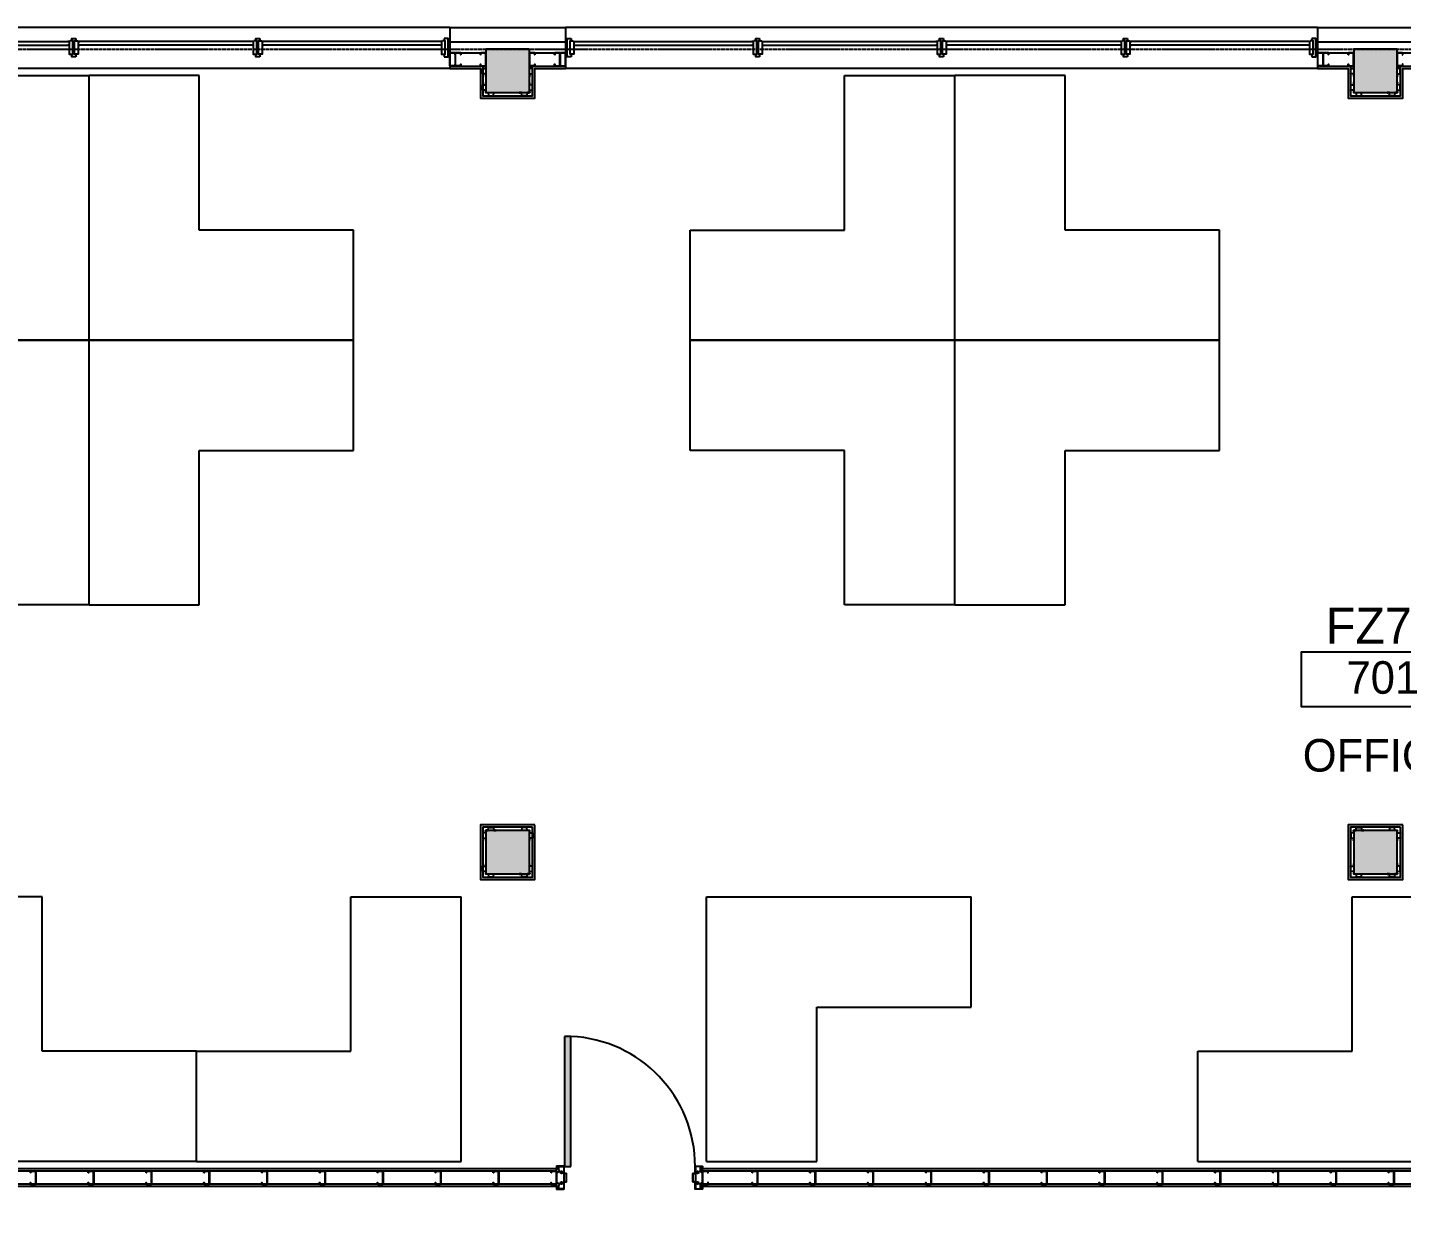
# Model space of a CAD drawing. Header units: millimetres. Extents: x 5414 to 278894, y 4264 to 146383.
# Drawn here: x 239594 to 249094, y 23810 to 32001 of the extents above; entities that cross this region are included whole.
import ezdxf
from ezdxf.enums import TextEntityAlignment as Align

# ---------------------------------------------------------------- set-up
doc = ezdxf.new("R2010")
doc.units = ezdxf.units.MM
doc.linetypes.add('Commercial Base Plan$0$ACAD_ISO02W100', pattern=[15, 12, -3])
for name, color, linetype in [('Commercial Base Plan$0$A-DR-INT', 6, 'Continuous'), ('Commercial Base Plan$0$A-GL-RMS-IDN', 6, 'Continuous'), ('Commercial Base Plan$0$A-PL-LAY-S', 6, 'Continuous'), ('Commercial Base Plan$0$I-FU-DSK', 6, 'Continuous'), ('E-FP-FZ', 1, 'Continuous')]:
    doc.layers.add(name, color=color, linetype=linetype)
doc.styles.add('ARCH', font='comic.ttf')
doc.styles.add('Commercial Base Plan$0$STYLUS BT', font='stylu.ttf')

# ---------------------------------------------------------------- blocks, each defined once
blk = doc.blocks.new('Commercial Base Plan$0$wbFurringChanel 70x22')
blk.add_lwpolyline([(4.9, 2.6), (0.5, 2.6, 0.414214), (0, 2.1), (0, 0.5, 0.414214), (0.5, 0), (15.5, 0, 0.394412), (16, 0.5), (17.5, 21.5, -0.394412), (18, 22), (18.3, 22, -0.198912), (18.6, 21.9), (19.1, 21.4, 0.198912), (19.4, 21.3), (50.6, 21.3), (50.6, 21.3, 0.198912), (50.9, 21.4), (51.4, 21.9, -0.198912), (51.7, 22), (52, 22, -0.394412), (52.5, 21.5), (54, 0.5, 0.394412), (54.5, 0), (69.5, 0, 0.414214), (70, 0.5), (70, 1.5, 0.414214), (69.5, 2), (65, 2)], format="xyb")
blk = doc.blocks.new('Commercial Base Plan$0$wbC_Stud 92x38')
blk.add_lwpolyline([(-13, 38), (-3, 38, -0.414214), (0, 35), (0, 3, -0.414214), (-3, 0), (-89, 0, -0.414214), (-92, 3), (-92, 35, -0.414214), (-89, 38), (-79, 38), (-79, 37), (-89, 37, 0.414214), (-91, 35), (-91, 3, 0.414214), (-89, 1), (-3, 1, 0.414214), (-1, 3), (-1, 35, 0.414214), (-3, 37), (-13, 37)], format="xyb", close=True)
blk = doc.blocks.new('Commercial Base Plan$0$wbDoorPlan 900x124(1010ro)')
for p, q in [((54.5, 976.1), (54.5, 77)), ((99.5, 976.1), (54.5, 976.1)), ((99.5, 77), (99.5, 976.1)), ((1, -34.6), (1, 34.5)), ((54.5, 77), (99.5, 77)), ((1009, -34.6), (1009, 34.5))]:
    blk.add_line(p, q)
for points in [[(9, 65), (2, 65, -0.414214), (1, 66), (1, 77, -0.414214), (2, 78), (50, 78, -0.414214), (51, 77), (51, 29, 0.414214), (52, 28), (66, 28, -0.414214), (67, 27), (67, -27, -0.414214), (66, -28), (52, -28, 0.414214), (51, -29), (51, -77, -0.414214), (50, -78), (2, -78, -0.414214), (1, -77), (1, -66, -0.414214), (2, -65), (9, -65), (9, -64), (2, -64, 0.414214), (0, -66), (0, -77, 0.414214), (2, -79), (50, -79, 0.414214), (52, -77), (52, -29), (66, -29, 0.414214), (68, -27), (68, 27, 0.414214), (66, 29), (52, 29), (52, 77, 0.414214), (50, 79), (2, 79, 0.414214), (0, 77), (0, 66, 0.414214), (2, 64), (9, 64)], [(1001, 65), (1008, 65, 0.414214), (1009, 66), (1009, 77, 0.414214), (1008, 78), (960, 78, 0.414214), (959, 77), (959, 29, -0.414214), (958, 28), (944, 28, 0.414214), (943, 27), (943, -27, 0.414214), (944, -28), (958, -28, -0.414214), (959, -29), (959, -77, 0.414214), (960, -78), (1008, -78, 0.414214), (1009, -77), (1009, -66, 0.414214), (1008, -65), (1001, -65), (1001, -64), (1008, -64, -0.414214), (1010, -66), (1010, -77, -0.414214), (1008, -79), (960, -79, -0.414214), (958, -77), (958, -29), (944, -29, -0.414214), (942, -27), (942, 27, -0.414214), (944, 29), (958, 29), (958, 77, -0.414214), (960, 79), (1008, 79, -0.414214), (1010, 77), (1010, 66, -0.414214), (1008, 64), (1001, 64)]]:
    blk.add_lwpolyline(points, format="xyb", close=True)
for points in [[(0, -34), (0, 34), (20, 45), (15, 51.5), (15, 77), (50, 77), (50, -77), (15, -77), (15, -51.5), (20, -45)], [(1010, -34), (1010, 34), (990, 45), (995, 51.5), (995, 77), (960, 77), (960, -77), (995, -77), (995, -51.5), (990, -45)]]:
    blk.add_lwpolyline(points, close=True)
for centre in [(35, 36), (975, 36), (35, -36), (975, -36)]:
    blk.add_circle(centre, 8)
blk.add_arc((58.9, 77.9), 899.1, 359.94192, 87.41192)
blk.add_solid([(54.5, 976.1), (99.5, 976.1), (54.5, 77), (99.5, 77)])
blk = doc.blocks.new('Commercial Base Plan$0$wbAluminJamb 127x44.5')
for p, q in [((-109.5, 39.25), (-127, 39.25)), ((-22.5, 56.5), (-17.5, 51.5)), ((0, 39.25), (-17.5, 39.25))]:
    blk.add_line(p, q)
at = {"color": 5}
for p, q in [((-47.5, 56.5), (-47.5, 66.5)), ((-22.5, 56.5), (-22.5, 66.5))]:
    blk.add_line(p, q, dxfattribs=at)
for points in [[(-127, 39.25), (-127, 12), (0, 12), (0, 39.25)], [(-22.5, 56.5), (-109.5, 56.5), (-109.5, 31.5), (-17.5, 31.5), (-17.5, 51.5)]]:
    blk.add_lwpolyline(points)
blk = doc.blocks.new('Commercial Base Plan$0$wbAluminMulion 127x44.5')
for p, q in [((-109.5, 13.625), (-127, 13.625)), ((-22.5, 30.875), (-17.5, 25.875)), ((0, 13.625), (-17.5, 13.625)), ((-22.5, -30.875), (-17.5, -25.875))]:
    blk.add_line(p, q)
at = {"color": 5}
for p, q in [((-47.5, 30.875), (-47.5, 40.875)), ((-22.5, 30.875), (-22.5, 40.875)), ((-47.5, -30.875), (-47.5, -40.875)), ((-22.5, -30.875), (-22.5, -40.875))]:
    blk.add_line(p, q, dxfattribs=at)
for points in [[(-127, 13.625), (-127, -13.625), (-109.5, -13.625)], [(-22.5, 30.875), (-109.5, 30.875), (-109.5, 5.875), (-17.5, 5.875), (-17.5, 25.875)], [(-17.5, -13.625), (0, -13.625), (0, 13.625)], [(-22.5, -30.875), (-109.5, -30.875), (-109.5, -5.875), (-17.5, -5.875), (-17.5, -25.875)]]:
    blk.add_lwpolyline(points)
blk = doc.blocks.new('Commercial Base Plan$0$wbW01Plan_5176x127(ro5200)')
for p, q in [((-5143.5, -22.5), (-3902.625, -22.5)), ((-5143.5, -47.5), (-3902.625, -47.5)), ((-3840.875, -22.5), (-2630.875, -22.5)), ((-3840.875, -47.5), (-2630.875, -47.5)), ((-1359.125, -22.5), (-2569.125, -22.5)), ((-1359.125, -47.5), (-2569.125, -47.5)), ((-56.5, -22.5), (-1297.375, -22.5)), ((-56.5, -47.5), (-1297.375, -47.5))]:
    blk.add_line(p, q)
at = {"rotation": 90}
for name, p in [('Commercial Base Plan$0$wbAluminMulion 127x44.5', (-3871.75, 0)), ('Commercial Base Plan$0$wbAluminMulion 127x44.5', (-2600, 0)), ('Commercial Base Plan$0$wbAluminMulion 127x44.5', (-1328.25, 0)), ('Commercial Base Plan$0$wbAluminJamb 127x44.5', (0, 0))]:
    blk.add_blockref(name, p, dxfattribs=at)
at = {"xscale": -1, "rotation": 270}
blk.add_blockref('Commercial Base Plan$0$wbAluminJamb 127x44.5', (-5200, 0), dxfattribs=at)
blk = doc.blocks.new('Commercial Base Plan$0$att.RoomName&Number')
blk.add_lwpolyline([(-7.5, 0), (7.5, 0), (7.5, 5), (-7.5, 5)], close=True)
at = {"style": 'Commercial Base Plan$0$STYLUS BT'}
for tag, p in [('ROOM_NAME', (0, 9.5)), ('ROOM', (0, 2.5))]:
    blk.add_attdef(tag, text='', height=3, dxfattribs=at).set_placement(p, align=Align.MIDDLE)
blk = doc.blocks.new('Commercial Base Plan$0$desk')
for p, q in [((0, 1829), (0, 0)), ((0, 1829), (762, 1829)), ((762, 1829), (762, 762)), ((762, 762), (1829, 762)), ((1829, 762), (1829, 0)), ((0, 0), (1829, 0))]:
    blk.add_line(p, q)

msp = doc.modelspace()

# ---------------------------------------------------------------- hatches: boundary and pattern name
at = {"layer": 'Commercial Base Plan$0$A-PL-LAY-S'}
for points in [[(243064, 31851.2), (242764, 31851.2), (242764, 31551.2), (243064, 31551.2)], [(249064, 31851.2), (248764, 31851.2), (248764, 31551.2), (249064, 31551.2)], [(243064, 26451.2), (242764, 26451.2), (242764, 26151.2), (243064, 26151.2)], [(249064, 26451.2), (248764, 26451.2), (248764, 26151.2), (249064, 26151.2)]]:
    msp.add_hatch(color=256, dxfattribs=at).paths.add_polyline_path(points)

# ---------------------------------------------------------------- linework, layer by layer
for p, q in [((242514, 32001.2), (237314, 32001.2)), ((242514, 32001.2), (242514, 31718.2)), ((243314, 32001.2), (243314, 31718.2)), ((248514, 32001.2), (243314, 32001.2)), ((248514, 32001.2), (248514, 31718.2)), ((242514, 31718.2), (237314, 31718.2)), ((248514, 31718.2), (243314, 31718.2)), ((243252, 24097.2), (235226, 24097.2)), ((243252, 23989.2), (243252, 24113.2)), ((244262, 23989.2), (244262, 24113.2)), ((243252, 24005.2), (235226, 24005.2)), ((243252, 23989.2), (235226, 23989.2))]:
    msp.add_line(p, q, dxfattribs=at)
at = {"layer": 'Commercial Base Plan$0$A-PL-LAY-S', "linetype": 'Continuous'}
for points in [[(242514, 32001.2), (243314, 32001.2)], [(248514, 32001.2), (249314, 32001.2)], [(242514, 31901.2), (243314, 31901.2)], [(242514, 31826.2), (242764, 31826.2)], [(243064, 31826.2), (243314, 31826.2)], [(248514, 31901.2), (249314, 31901.2)], [(248514, 31826.2), (248764, 31826.2)], [(249064, 31826.2), (249314, 31826.2)], [(242514, 31734.2), (242764, 31734.2)], [(243064, 31734.2), (243314, 31734.2)], [(248514, 31734.2), (248764, 31734.2)], [(249064, 31734.2), (249314, 31734.2)]]:
    msp.add_lwpolyline(points, dxfattribs=at)
at = {"layer": 'Commercial Base Plan$0$A-PL-LAY-S', "linetype": 'Commercial Base Plan$0$ACAD_ISO02W100'}
msp.add_lwpolyline([(264264, 26451.2), (264264, 12151.2), (259064, 12151.2), (259064, 6751.2), (232764, 6751.2), (232764, 12151.2), (227564, 12151.2), (227564, 26451.2), (232764, 26451.2), (232764, 31851.2), (259064, 31851.2), (259064, 26451.2), (264264, 26451.2)], dxfattribs=at)
at = {"layer": 'Commercial Base Plan$0$A-PL-LAY-S'}
for points in [[(243064, 31851.2), (242764, 31851.2), (242764, 31551.2), (243064, 31551.2)], [(249064, 31851.2), (248764, 31851.2), (248764, 31551.2), (249064, 31551.2)], [(243086, 26473.2), (242742, 26473.2), (242742, 26129.2), (243086, 26129.2)], [(243064, 26451.2), (242764, 26451.2), (242764, 26151.2), (243064, 26151.2)], [(249086, 26473.2), (248742, 26473.2), (248742, 26129.2), (249086, 26129.2)], [(249064, 26451.2), (248764, 26451.2), (248764, 26151.2), (249064, 26151.2)]]:
    msp.add_lwpolyline(points, close=True, dxfattribs=at)
for points in [[(242742, 31734.2), (242742, 31529.2), (243086, 31529.2), (243086, 31734.2)], [(248742, 31734.2), (248742, 31529.2), (249086, 31529.2), (249086, 31734.2)], [(242514, 31718.2), (242726, 31718.2), (242726, 31513.2), (243102, 31513.2), (243102, 31718.2), (243314, 31718.2)], [(248514, 31718.2), (248726, 31718.2), (248726, 31513.2), (249102, 31513.2), (249102, 31718.2), (249314, 31718.2)], [(243252, 24113.2), (235226, 24113.2)], [(255442, 24113.2), (244262, 24113.2)], [(255442, 24097.2), (244262, 24097.2)], [(255442, 24005.2), (244262, 24005.2)], [(255442, 23989.2), (244262, 23989.2)]]:
    msp.add_lwpolyline(points, dxfattribs=at)
at = {"layer": 'Commercial Base Plan$0$A-PL-LAY-S', "linetype": 'Continuous'}
for points in [[(243102, 26489.2), (242726, 26489.2), (242726, 26113.2), (243102, 26113.2)], [(249102, 26489.2), (248726, 26489.2), (248726, 26113.2), (249102, 26113.2)]]:
    msp.add_lwpolyline(points, close=True, dxfattribs=at)

# ---------------------------------------------------------------- block references
at = {"layer": 'Commercial Base Plan$0$A-DR-INT'}
msp.add_blockref('Commercial Base Plan$0$wbDoorPlan 900x124(1010ro)', (243252, 24051.2), dxfattribs=at)
at = {"layer": 'Commercial Base Plan$0$A-GL-RMS-IDN'}
ref = msp.add_blockref('Commercial Base Plan$0$att.RoomName&Number', (248962.7, 27683.2), dxfattribs=dict(at, xscale=75, yscale=75, zscale=75, rotation=180))
ref.add_attrib('ROOM', '701', dxfattribs={"layer": '0', "height": 225, "style": 'Commercial Base Plan$0$STYLUS BT'}).set_placement((248964.7, 27508.6), align=Align.MIDDLE)
ref.add_attrib('ROOM_NAME', 'OFFICE', dxfattribs={"layer": '0', "height": 225, "style": 'Commercial Base Plan$0$STYLUS BT'}).set_placement((248962.7, 26970.7), align=Align.MIDDLE)
at = {"layer": 'Commercial Base Plan$0$A-PL-LAY-S', "xscale": -1}
for name, p in [('Commercial Base Plan$0$wbW01Plan_5176x127(ro5200)', (237314, 31926.2)), ('Commercial Base Plan$0$wbW01Plan_5176x127(ro5200)', (243314, 31926.2)), ('Commercial Base Plan$0$wbFurringChanel 70x22', (243064, 26451.2)), ('Commercial Base Plan$0$wbFurringChanel 70x22', (249064, 26451.2))]:
    msp.add_blockref(name, p, dxfattribs=at)
for name, p, rotation in [('Commercial Base Plan$0$wbC_Stud 92x38', (242514, 31826.2), 270), ('Commercial Base Plan$0$wbC_Stud 92x38', (242552, 31826.2), 270), ('Commercial Base Plan$0$wbC_Stud 92x38', (243064, 31826.2), 270), ('Commercial Base Plan$0$wbC_Stud 92x38', (248514, 31826.2), 270), ('Commercial Base Plan$0$wbC_Stud 92x38', (248552, 31826.2), 270), ('Commercial Base Plan$0$wbC_Stud 92x38', (249064, 31826.2), 270), ('Commercial Base Plan$0$wbFurringChanel 70x22', (243064, 31664.2), 270), ('Commercial Base Plan$0$wbFurringChanel 70x22', (249064, 31664.2), 270), ('Commercial Base Plan$0$wbFurringChanel 70x22', (242764, 31551.2), 180), ('Commercial Base Plan$0$wbFurringChanel 70x22', (243064, 31551.2), 270), ('Commercial Base Plan$0$wbFurringChanel 70x22', (248764, 31551.2), 180), ('Commercial Base Plan$0$wbFurringChanel 70x22', (249064, 31551.2), 270), ('Commercial Base Plan$0$wbFurringChanel 70x22', (242764, 26451.2), 90), ('Commercial Base Plan$0$wbFurringChanel 70x22', (248764, 26451.2), 90), ('Commercial Base Plan$0$wbFurringChanel 70x22', (243064, 26151.2), 270), ('Commercial Base Plan$0$wbFurringChanel 70x22', (249064, 26151.2), 270), ('Commercial Base Plan$0$wbFurringChanel 70x22', (242764, 26151.2), 180), ('Commercial Base Plan$0$wbFurringChanel 70x22', (248764, 26151.2), 180), ('Commercial Base Plan$0$wbC_Stud 92x38', (244262, 24097.2), 270)]:
    msp.add_blockref(name, p, dxfattribs=dict(at, rotation=rotation))
at = {"layer": 'Commercial Base Plan$0$A-PL-LAY-S'}
for name, p, rotation in [('Commercial Base Plan$0$wbC_Stud 92x38', (242764, 31826.2), 90.00000000000001), ('Commercial Base Plan$0$wbC_Stud 92x38', (243276, 31826.2), 90.00000000000001), ('Commercial Base Plan$0$wbC_Stud 92x38', (243314, 31826.2), 90.00000000000001), ('Commercial Base Plan$0$wbC_Stud 92x38', (248764, 31826.2), 90.00000000000001), ('Commercial Base Plan$0$wbFurringChanel 70x22', (242764, 31664.2), 90.00000000000001), ('Commercial Base Plan$0$wbFurringChanel 70x22', (248764, 31664.2), 90.00000000000001), ('Commercial Base Plan$0$wbFurringChanel 70x22', (242764, 31551.2), 90.00000000000001), ('Commercial Base Plan$0$wbFurringChanel 70x22', (243064, 31551.2), 180), ('Commercial Base Plan$0$wbFurringChanel 70x22', (248764, 31551.2), 90.00000000000001), ('Commercial Base Plan$0$wbFurringChanel 70x22', (249064, 31551.2), 180), ('Commercial Base Plan$0$wbFurringChanel 70x22', (243064, 26451.2), 270), ('Commercial Base Plan$0$wbFurringChanel 70x22', (249064, 26451.2), 270), ('Commercial Base Plan$0$wbFurringChanel 70x22', (242764, 26151.2), 90.00000000000001), ('Commercial Base Plan$0$wbFurringChanel 70x22', (248764, 26151.2), 90.00000000000001), ('Commercial Base Plan$0$wbFurringChanel 70x22', (243064, 26151.2), 180), ('Commercial Base Plan$0$wbFurringChanel 70x22', (249064, 26151.2), 180), ('Commercial Base Plan$0$wbC_Stud 92x38', (239652, 24097.2), 90.00000000000001), ('Commercial Base Plan$0$wbC_Stud 92x38', (240052, 24097.2), 90.00000000000001), ('Commercial Base Plan$0$wbC_Stud 92x38', (240452, 24097.2), 90.00000000000001), ('Commercial Base Plan$0$wbC_Stud 92x38', (240852, 24097.2), 90.00000000000001), ('Commercial Base Plan$0$wbC_Stud 92x38', (241252, 24097.2), 90.00000000000001), ('Commercial Base Plan$0$wbC_Stud 92x38', (241652, 24097.2), 90.00000000000001), ('Commercial Base Plan$0$wbC_Stud 92x38', (242052, 24097.2), 90.00000000000001), ('Commercial Base Plan$0$wbC_Stud 92x38', (242452, 24097.2), 90.00000000000001), ('Commercial Base Plan$0$wbC_Stud 92x38', (242852, 24097.2), 90.00000000000001), ('Commercial Base Plan$0$wbC_Stud 92x38', (243252, 24097.2), 90.00000000000001), ('Commercial Base Plan$0$wbC_Stud 92x38', (244642, 24097.2), 90.00000000000001), ('Commercial Base Plan$0$wbC_Stud 92x38', (245042, 24097.2), 90.00000000000001), ('Commercial Base Plan$0$wbC_Stud 92x38', (245442, 24097.2), 90.00000000000001), ('Commercial Base Plan$0$wbC_Stud 92x38', (245842, 24097.2), 90.00000000000001), ('Commercial Base Plan$0$wbC_Stud 92x38', (246242, 24097.2), 90.00000000000001), ('Commercial Base Plan$0$wbC_Stud 92x38', (246642, 24097.2), 90.00000000000001), ('Commercial Base Plan$0$wbC_Stud 92x38', (247042, 24097.2), 90.00000000000001), ('Commercial Base Plan$0$wbC_Stud 92x38', (247442, 24097.2), 90.00000000000001), ('Commercial Base Plan$0$wbC_Stud 92x38', (247842, 24097.2), 90.00000000000001), ('Commercial Base Plan$0$wbC_Stud 92x38', (248242, 24097.2), 90.00000000000001), ('Commercial Base Plan$0$wbC_Stud 92x38', (248642, 24097.2), 90.00000000000001), ('Commercial Base Plan$0$wbC_Stud 92x38', (249042, 24097.2), 90.00000000000001)]:
    msp.add_blockref(name, p, dxfattribs=dict(at, rotation=rotation))
for p in [(242764, 26451.2), (248764, 26451.2)]:
    msp.add_blockref('Commercial Base Plan$0$wbFurringChanel 70x22', p, dxfattribs=at)
at = {"layer": 'Commercial Base Plan$0$I-FU-DSK'}
for p, rotation in [((240019.7, 29839.2), 90.00000000000001), ((246005.6, 29839.2), 90.00000000000001), ((240019.7, 29839.2), 180), ((246005.6, 29839.2), 180), ((242592, 24163.2), 90.00000000000001), ((249513.8, 24163.2), 90.00000000000001)]:
    msp.add_blockref('Commercial Base Plan$0$desk', p, dxfattribs=dict(at, rotation=rotation))
at = {"layer": 'Commercial Base Plan$0$I-FU-DSK', "xscale": -1}
for p, rotation in [((240019.7, 29839.2), 270), ((246005.6, 29839.2), 270), ((240019.7, 29839.2), 180), ((246005.6, 29839.2), 180), ((238934, 24163.2), 270), ((244289.1, 25992.2), 180)]:
    msp.add_blockref('Commercial Base Plan$0$desk', p, dxfattribs=dict(at, rotation=rotation))

# ---------------------------------------------------------------- texts
at = {"layer": 'E-FP-FZ', "style": 'ARCH'}
msp.add_text('FZ70', height=250, dxfattribs=at).set_placement((248960.6, 27866.6), align=Align.MIDDLE_CENTER)

doc.saveas('drawing.dxf')
